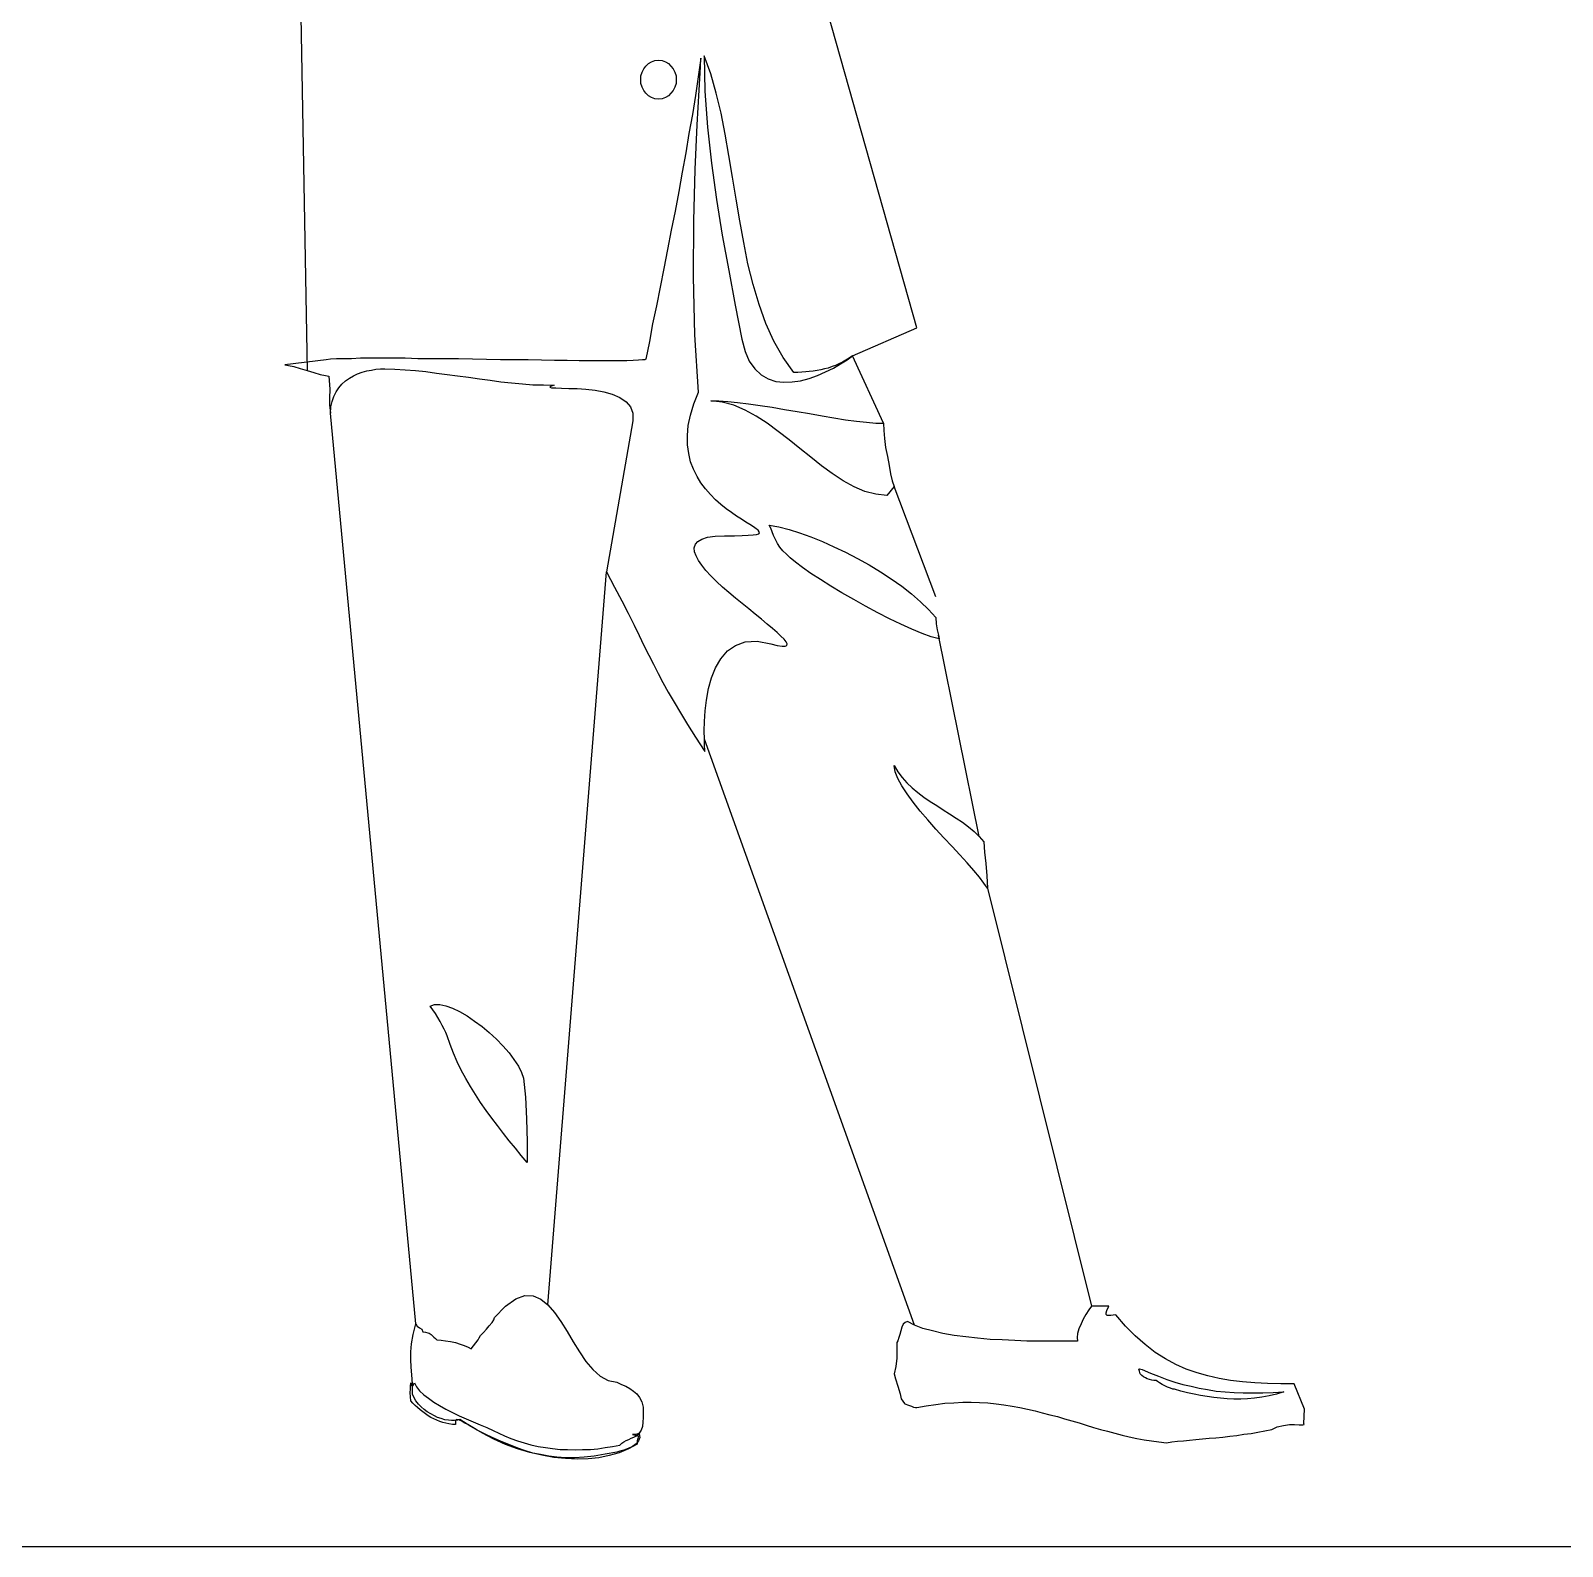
# Model space of a CAD drawing. Extents: x -3257 to 6743, y 13293 to 23293.
# Drawn here: x -915 to 257, y 13293 to 14452 of the extents above; entities that cross this region are included whole.
import ezdxf

# ---------------------------------------------------------------- set-up
doc = ezdxf.new("R2010")
doc.units = 0
doc.header["$LTSCALE"] = 1270
doc.header["$MEASUREMENT"] = 0
doc.layers.get('0').update_dxf_attribs({"linetype": 'CONTINUOUS'})

msp = doc.modelspace()

# ---------------------------------------------------------------- linework, layer by layer
at = {"linetype": 'Continuous'}
for p, q in [((-236.9, 14224.5), (-317, 14508.1)), ((-708.2, 14486.2), (-703.1, 14191.8)), ((-401.9, 14430.6), (-404, 14416.5)), ((-402.4, 14424), (-401.9, 14430.6)), ((-394.5, 14418.7), (-399.6, 14432.5)), ((-399.6, 14432.5), (-398.9, 14405.5)), ((-447.8, 14417.2), (-447, 14419.9)), ((-447, 14419.9), (-445.7, 14422.5)), ((-445.7, 14422.5), (-444, 14424.6)), ((-444, 14424.6), (-442.1, 14426.5)), ((-442.1, 14426.5), (-439.7, 14427.8)), ((-439.7, 14427.8), (-437.2, 14428.9)), ((-437.2, 14428.9), (-434.4, 14429.1)), ((-434.4, 14429.1), (-431.7, 14428.9)), ((-431.7, 14428.9), (-429.1, 14427.8)), ((-429.1, 14427.8), (-426.8, 14426.5)), ((-426.8, 14426.5), (-424.9, 14424.6)), ((-424.9, 14424.6), (-423.2, 14422.5)), ((-423.2, 14422.5), (-421.9, 14419.9)), ((-421.9, 14419.9), (-421, 14417.2)), ((-403.4, 14406.1), (-402.4, 14424)), ((-390.2, 14403.8), (-394.5, 14418.7)), ((-448, 14414.2), (-447.8, 14417.2)), ((-447.8, 14411.2), (-448, 14414.2)), ((-447, 14408.5), (-447.8, 14411.2)), ((-445.7, 14405.9), (-447, 14408.5)), ((-421.9, 14408.5), (-423.2, 14405.9)), ((-421, 14411.2), (-421.9, 14408.5)), ((-421, 14417.2), (-420.8, 14414.2)), ((-420.8, 14414.2), (-421, 14411.2)), ((-404, 14416.5), (-406.2, 14402.1)), ((-444, 14403.8), (-445.7, 14405.9)), ((-442.1, 14401.9), (-444, 14403.8)), ((-439.7, 14400.6), (-442.1, 14401.9)), ((-437.2, 14399.5), (-439.7, 14400.6)), ((-434.4, 14399.3), (-437.2, 14399.5)), ((-431.7, 14399.5), (-434.4, 14399.3)), ((-429.1, 14400.6), (-431.7, 14399.5)), ((-426.8, 14401.9), (-429.1, 14400.6)), ((-424.9, 14403.8), (-426.8, 14401.9)), ((-423.2, 14405.9), (-424.9, 14403.8)), ((-406.2, 14402.1), (-408.5, 14387.7)), ((-404.9, 14379.6), (-403.4, 14406.1)), ((-398.9, 14405.5), (-396.8, 14377.9)), ((-386.6, 14388.5), (-390.2, 14403.8)), ((-408.5, 14387.7), (-411.1, 14373)), ((-383.4, 14372.6), (-386.6, 14388.5)), ((-411.1, 14373), (-413.6, 14358.3)), ((-406.4, 14345.6), (-404.9, 14379.6)), ((-396.8, 14377.9), (-393.8, 14350.3)), ((-380.5, 14356.2), (-383.4, 14372.6)), ((-413.6, 14358.3), (-416.4, 14343.5)), ((-393.8, 14350.3), (-390, 14322.6)), ((-377.7, 14339.6), (-380.5, 14356.2)), ((-416.4, 14343.5), (-418.9, 14328.6)), ((-407.4, 14306.3), (-406.4, 14345.6)), ((-374.9, 14322.9), (-377.7, 14339.6)), ((-418.9, 14328.6), (-421.7, 14313.7)), ((-421.7, 14313.7), (-424.7, 14299.1)), ((-390, 14322.6), (-385.6, 14295.2)), ((-372.2, 14306.3), (-374.9, 14322.9)), ((-407.7, 14263.4), (-407.4, 14306.3)), ((-369.2, 14289.7), (-372.2, 14306.3)), ((-424.7, 14299.1), (-427.4, 14284.4)), ((-385.6, 14295.2), (-380.7, 14268.3)), ((-366, 14273.4), (-369.2, 14289.7)), ((-427.4, 14284.4), (-430.4, 14269.8)), ((-430.4, 14269.8), (-433.1, 14255.5)), ((-380.7, 14268.3), (-375.8, 14241.7)), ((-362, 14257.7), (-366, 14273.4)), ((-433.1, 14255.5), (-435.9, 14241.3)), ((-406.6, 14219.2), (-407.7, 14263.4)), ((-357.5, 14242.4), (-362, 14257.7)), ((-435.9, 14241.3), (-438.9, 14227.5)), ((-375.8, 14241.7), (-370.7, 14215.8)), ((-352.4, 14227.9), (-357.5, 14242.4)), ((-438.9, 14227.5), (-441.4, 14213.9)), ((-346.3, 14214.3), (-352.4, 14227.9)), ((-286, 14203.1), (-236.9, 14224.5)), ((-441.4, 14213.9), (-444.2, 14200.5)), ((-403.8, 14175.2), (-406.6, 14219.2)), ((-370.7, 14215.8), (-368.2, 14206.5)), ((-339.1, 14201.8), (-346.3, 14214.3)), ((-688.5, 14200.1), (-720.1, 14196.1)), ((-720.1, 14196.1), (-717.4, 14195.6)), ((-685.1, 14200.5), (-688.5, 14200.1)), ((-680.6, 14200.7), (-685.1, 14200.5)), ((-675.3, 14200.9), (-680.6, 14200.7)), ((-669.1, 14200.9), (-675.3, 14200.9)), ((-662.3, 14201.2), (-669.1, 14200.9)), ((-654.7, 14201.2), (-662.3, 14201.2)), ((-646.4, 14201.2), (-654.7, 14201.2)), ((-637.5, 14201.2), (-646.4, 14201.2)), ((-628.1, 14201.2), (-637.5, 14201.2)), ((-618.4, 14200.9), (-628.1, 14201.2)), ((-608.4, 14200.9), (-618.4, 14200.9)), ((-598, 14200.7), (-608.4, 14200.9)), ((-587.4, 14200.7), (-598, 14200.7)), ((-576.7, 14200.5), (-587.4, 14200.7)), ((-565.9, 14200.3), (-576.7, 14200.5)), ((-555.1, 14200.1), (-565.9, 14200.3)), ((-544.5, 14199.9), (-555.1, 14200.1)), ((-534, 14199.9), (-544.5, 14199.9)), ((-523.8, 14199.7), (-534, 14199.9)), ((-513.9, 14199.5), (-523.8, 14199.7)), ((-504.3, 14199.5), (-513.9, 14199.5)), ((-495, 14199.2), (-504.3, 14199.5)), ((-486.5, 14199.2), (-495, 14199.2)), ((-478.4, 14199.2), (-486.5, 14199.2)), ((-471, 14199.2), (-478.4, 14199.2)), ((-464.4, 14199.2), (-471, 14199.2)), ((-458.6, 14199.2), (-464.4, 14199.2)), ((-453.8, 14199.5), (-458.6, 14199.2)), ((-449.7, 14199.7), (-453.8, 14199.5)), ((-446.7, 14199.9), (-449.7, 14199.7)), ((-444.8, 14200.1), (-446.7, 14199.9)), ((-444.2, 14200.5), (-444.8, 14200.1)), ((-368.2, 14206.5), (-365, 14199)), ((-365, 14199), (-360.7, 14193.1)), ((-330.8, 14190.3), (-339.1, 14201.8)), ((-300.6, 14193.7), (-295.3, 14196.9)), ((-296.4, 14196.9), (-299.1, 14195.8)), ((-293.6, 14198.2), (-296.4, 14196.9)), ((-295.3, 14196.9), (-290.2, 14199.9)), ((-291.1, 14199.7), (-293.6, 14198.2)), ((-288.5, 14201.4), (-291.1, 14199.7)), ((-290.2, 14199.9), (-286, 14203.1)), ((-286, 14203.1), (-288.5, 14201.4)), ((-262.4, 14151.5), (-286, 14203.1)), ((-717.4, 14195.6), (-713.3, 14194.8)), ((-713.3, 14194.8), (-708.4, 14193.3)), ((-708.4, 14193.3), (-703.1, 14191.8)), ((-703.1, 14191.8), (-698, 14190.3)), ((-698, 14190.3), (-693.1, 14188.8)), ((-693.1, 14188.8), (-689.1, 14188)), ((-689.1, 14188), (-686.4, 14187.6)), ((-686.4, 14187.6), (-685.7, 14177.6)), ((-673.8, 14184), (-670.8, 14186.1)), ((-670.8, 14186.1), (-667.7, 14187.8)), ((-667.7, 14187.8), (-664.5, 14189.3)), ((-664.5, 14189.3), (-661.1, 14190.5)), ((-661.1, 14190.5), (-657.5, 14191.6)), ((-657.5, 14191.6), (-653.8, 14192.2)), ((-653.8, 14192.2), (-650.5, 14192.9)), ((-650.5, 14192.9), (-647.1, 14193.1)), ((-647.1, 14193.1), (-643.6, 14193.1)), ((-643.6, 14193.1), (-636, 14192.9)), ((-636, 14192.9), (-628.1, 14192.4)), ((-628.1, 14192.4), (-620.3, 14191.8)), ((-620.3, 14191.8), (-612.2, 14191)), ((-612.2, 14191), (-604.1, 14189.9)), ((-604.1, 14189.9), (-596.1, 14188.8)), ((-596.1, 14188.8), (-588, 14187.8)), ((-588, 14187.8), (-579.7, 14186.7)), ((-579.7, 14186.7), (-571.4, 14185.4)), ((-571.4, 14185.4), (-563.1, 14184.4)), ((-563.1, 14184.4), (-554.9, 14183.3)), ((-360.7, 14193.1), (-355.8, 14188.6)), ((-355.8, 14188.6), (-350.5, 14185.4)), ((-350.5, 14185.4), (-344.8, 14183.5)), ((-327.8, 14190.3), (-330.8, 14190.3)), ((-324.8, 14190.5), (-327.8, 14190.3)), ((-325.7, 14184), (-319.3, 14185.7)), ((-321.8, 14190.8), (-324.8, 14190.5)), ((-319.1, 14191), (-321.8, 14190.8)), ((-319.3, 14185.7), (-312.7, 14188)), ((-316.1, 14191.4), (-319.1, 14191)), ((-313.1, 14191.8), (-316.1, 14191.4)), ((-310.2, 14192.4), (-313.1, 14191.8)), ((-312.7, 14188), (-306.6, 14190.8)), ((-307.4, 14193.1), (-310.2, 14192.4)), ((-304.6, 14193.7), (-307.4, 14193.1)), ((-306.6, 14190.8), (-300.6, 14193.7)), ((-301.7, 14194.8), (-304.6, 14193.7)), ((-299.1, 14195.8), (-301.7, 14194.8)), ((-685.7, 14177.6), (-685.9, 14170.8)), ((-682.7, 14172.1), (-681, 14175.5)), ((-681, 14175.5), (-678.9, 14178.6)), ((-678.9, 14178.6), (-676.6, 14181.4)), ((-676.6, 14181.4), (-673.8, 14184)), ((-554.9, 14183.3), (-546.8, 14182.5)), ((-546.8, 14182.5), (-538.5, 14181.6)), ((-538.5, 14181.6), (-530.4, 14181)), ((-530.4, 14181), (-522.4, 14180.8)), ((-522.4, 14180.8), (-514.3, 14180.6)), ((-517.1, 14179.7), (-517.5, 14179.1)), ((-517.5, 14179.1), (-516.2, 14178.6)), ((-514.3, 14180.6), (-517.1, 14179.7)), ((-516.2, 14178.6), (-513, 14178.6)), ((-513, 14178.6), (-508.6, 14178.4)), ((-508.6, 14178.4), (-503, 14178.2)), ((-503, 14178.2), (-496.7, 14178)), ((-496.7, 14178), (-489.9, 14177.6)), ((-489.9, 14177.6), (-482.9, 14176.7)), ((-482.9, 14176.7), (-476.1, 14175.5)), ((-476.1, 14175.5), (-469.7, 14173.8)), ((-469.7, 14173.8), (-464, 14171.2)), ((-407.4, 14166.3), (-403.8, 14175.2)), ((-344.8, 14183.5), (-338.6, 14182.9)), ((-338.6, 14182.9), (-332.3, 14183.1)), ((-332.3, 14183.1), (-325.7, 14184)), ((-685.9, 14170.8), (-686.1, 14165.5)), ((-686.1, 14165.5), (-685.1, 14159.3)), ((-685.1, 14159.3), (-684.9, 14164)), ((-684.9, 14164), (-684, 14168.2)), ((-684, 14168.2), (-682.7, 14172.1)), ((-464, 14171.2), (-459.1, 14168)), ((-459.1, 14168), (-455.7, 14164.2)), ((-455.7, 14164.2), (-454, 14159.3)), ((-410, 14157.6), (-407.4, 14166.3)), ((-394.3, 14168.7), (-388.3, 14168.7)), ((-385.6, 14167.6), (-394.3, 14168.7)), ((-388.3, 14168.7), (-381.5, 14168.2)), ((-376.9, 14165.3), (-385.6, 14167.6)), ((-381.5, 14168.2), (-373.9, 14167.4)), ((-368.2, 14161.6), (-376.9, 14165.3)), ((-373.9, 14167.4), (-365.6, 14166.3)), ((-359.7, 14157), (-368.2, 14161.6)), ((-365.6, 14166.3), (-356.7, 14165)), ((-356.7, 14165), (-347.6, 14163.8)), ((-347.6, 14163.8), (-338, 14162.1)), ((-338, 14162.1), (-328.4, 14160.4)), ((-619.9, 13463), (-685.1, 14159.3)), ((-454, 14153.4), (-474.1, 14038)), ((-454, 14159.3), (-454, 14153.4)), ((-412.3, 14142.1), (-411.7, 14149.8)), ((-411.7, 14149.8), (-410, 14157.6)), ((-351.4, 14151.5), (-359.7, 14157)), ((-342.9, 14145.3), (-351.4, 14151.5)), ((-328.4, 14160.4), (-318.9, 14158.9)), ((-318.9, 14158.9), (-309.3, 14157.2)), ((-309.3, 14157.2), (-300.2, 14155.7)), ((-300.2, 14155.7), (-291.3, 14154.2)), ((-291.3, 14154.2), (-283, 14153.2)), ((-283, 14153.2), (-275.3, 14152.3)), ((-275.3, 14152.3), (-268.3, 14151.7)), ((-268.3, 14151.7), (-262.4, 14151.5)), ((-262.4, 14151.5), (-262.2, 14146.1)), ((-412.1, 14135.1), (-412.3, 14142.1)), ((-334.6, 14138.9), (-342.9, 14145.3)), ((-326.3, 14132.1), (-334.6, 14138.9)), ((-262.2, 14146.1), (-261.5, 14139.8)), ((-261.5, 14139.8), (-260.7, 14133)), ((-411.3, 14128.3), (-412.1, 14135.1)), ((-409.8, 14122.1), (-411.3, 14128.3)), ((-318, 14125.5), (-326.3, 14132.1)), ((-260.7, 14133), (-259.4, 14126)), ((-259.4, 14126), (-258.1, 14119.2)), ((-407.7, 14116.4), (-409.8, 14122.1)), ((-404.9, 14110.9), (-407.7, 14116.4)), ((-309.7, 14119), (-318, 14125.5)), ((-301.5, 14113), (-309.7, 14119)), ((-258.1, 14119.2), (-256.9, 14112.8)), ((-401.9, 14106), (-404.9, 14110.9)), ((-398.5, 14101.3), (-401.9, 14106)), ((-293.2, 14107.5), (-301.5, 14113)), ((-284.9, 14103), (-293.2, 14107.5)), ((-276.6, 14099.4), (-284.9, 14103)), ((-254.3, 14103.2), (-259.8, 14096.4)), ((-256.9, 14112.8), (-255.6, 14107.5)), ((-255.6, 14107.5), (-254.3, 14103.2)), ((-222.3, 14018.7), (-254.3, 14103.2)), ((-394.7, 14097.1), (-398.5, 14101.3)), ((-390.9, 14093), (-394.7, 14097.1)), ((-386.8, 14089.4), (-390.9, 14093)), ((-268.3, 14097.3), (-276.6, 14099.4)), ((-259.8, 14096.4), (-268.3, 14097.3)), ((-382.6, 14086.2), (-386.8, 14089.4)), ((-378.6, 14083.3), (-382.6, 14086.2)), ((-374.7, 14080.5), (-378.6, 14083.3)), ((-370.9, 14078.2), (-374.7, 14080.5)), ((-367.5, 14076), (-370.9, 14078.2)), ((-364.5, 14074.1), (-367.5, 14076)), ((-361.8, 14072.4), (-364.5, 14074.1)), ((-359.7, 14070.9), (-361.8, 14072.4)), ((-358.2, 14069.7), (-359.7, 14070.9)), ((-359.4, 14066.5), (-357.8, 14067.1)), ((-357.3, 14068.6), (-358.2, 14069.7)), ((-357.8, 14067.1), (-357.1, 14067.8)), ((-357.1, 14067.8), (-357.3, 14068.6)), ((-349.7, 14073.7), (-342.5, 14072.2)), ((-348.6, 14071.2), (-349.7, 14073.7)), ((-347.6, 14068.6), (-348.6, 14071.2)), ((-346.5, 14065.6), (-347.6, 14068.6)), ((-342.5, 14072.2), (-334.6, 14070.3)), ((-334.6, 14070.3), (-326.5, 14067.8)), ((-326.5, 14067.8), (-318, 14064.6)), ((-407, 14056.3), (-406.2, 14059)), ((-406.8, 14053.3), (-407, 14056.3)), ((-406.2, 14059), (-404.3, 14061.2)), ((-404.3, 14061.2), (-401.3, 14062.9)), ((-401.3, 14062.9), (-396.8, 14064.4)), ((-396.8, 14064.4), (-391.1, 14065.2)), ((-391.1, 14065.2), (-383.9, 14065.4)), ((-383.9, 14065.4), (-376.4, 14065.4)), ((-376.4, 14065.4), (-370.5, 14065.6)), ((-370.5, 14065.6), (-365.8, 14065.9)), ((-365.8, 14065.9), (-362, 14066.1)), ((-362, 14066.1), (-359.4, 14066.5)), ((-345, 14062.7), (-346.5, 14065.6)), ((-343.5, 14059.7), (-345, 14062.7)), ((-341.6, 14056.7), (-343.5, 14059.7)), ((-339.3, 14054), (-341.6, 14056.7)), ((-318, 14064.6), (-309.1, 14061.2)), ((-309.1, 14061.2), (-300.2, 14057.1)), ((-300.2, 14057.1), (-291.3, 14052.9)), ((-405.7, 14050.1), (-406.8, 14053.3)), ((-403.8, 14046.7), (-405.7, 14050.1)), ((-401.3, 14042.9), (-403.8, 14046.7)), ((-336.5, 14051.4), (-339.3, 14054)), ((-333.7, 14048.6), (-336.5, 14051.4)), ((-329.7, 14045.2), (-333.7, 14048.6)), ((-324.4, 14041.2), (-329.7, 14045.2)), ((-291.3, 14052.9), (-282.1, 14048.2)), ((-282.1, 14048.2), (-273.4, 14043.3)), ((-519, 13477.5), (-474.1, 14038)), ((-474.1, 14038), (-468, 14026.3)), ((-398.1, 14038.9), (-401.3, 14042.9)), ((-394.3, 14034.8), (-398.1, 14038.9)), ((-390, 14030.6), (-394.3, 14034.8)), ((-318, 14036.7), (-324.4, 14041.2)), ((-310.6, 14032.1), (-318, 14036.7)), ((-302.7, 14027), (-310.6, 14032.1)), ((-273.4, 14043.3), (-264.7, 14038)), ((-264.7, 14038), (-256.4, 14032.5)), ((-256.4, 14032.5), (-248.3, 14027)), ((-468, 14026.3), (-462.5, 14015.7)), ((-385.4, 14026.3), (-390, 14030.6)), ((-380.5, 14022.1), (-385.4, 14026.3)), ((-375.6, 14017.8), (-380.5, 14022.1)), ((-294.2, 14021.9), (-302.7, 14027)), ((-285.1, 14016.8), (-294.2, 14021.9)), ((-248.3, 14027), (-240.9, 14021)), ((-240.9, 14021), (-234.1, 14015.1)), ((-462.5, 14015.7), (-457.6, 14006.2)), ((-370.5, 14013.6), (-375.6, 14017.8)), ((-365.4, 14009.6), (-370.5, 14013.6)), ((-360.5, 14005.5), (-365.4, 14009.6)), ((-276, 14011.7), (-285.1, 14016.8)), ((-266.8, 14006.6), (-276, 14011.7)), ((-234.1, 14015.1), (-228, 14009.1)), ((-228, 14009.1), (-222.4, 14003)), ((-457.6, 14006.2), (-453.1, 13997.2)), ((-453.1, 13997.2), (-449.1, 13989.2)), ((-355.6, 14001.7), (-360.5, 14005.5)), ((-351.4, 13997.9), (-355.6, 14001.7)), ((-347.1, 13994.7), (-351.4, 13997.9)), ((-257.7, 14002.1), (-266.8, 14006.6)), ((-249, 13997.9), (-257.7, 14002.1)), ((-240.7, 13994.1), (-249, 13997.9)), ((-222.4, 14003), (-222, 13998.1)), ((-222, 13998.1), (-221.2, 13993.6)), ((-449.1, 13989.2), (-445.5, 13981.5)), ((-343.7, 13991.5), (-347.1, 13994.7)), ((-340.8, 13988.7), (-343.7, 13991.5)), ((-338.4, 13986.4), (-340.8, 13988.7)), ((-336.7, 13984.3), (-338.4, 13986.4)), ((-232.8, 13990.9), (-240.7, 13994.1)), ((-225.8, 13988.3), (-232.8, 13990.9)), ((-219.9, 13986.6), (-225.8, 13988.3)), ((-221.2, 13993.6), (-220.3, 13989.6)), ((-189.1, 13835.6), (-220.3, 13989.6)), ((-220.3, 13989.6), (-219.9, 13986.6)), ((-445.5, 13981.5), (-441.9, 13974.3)), ((-441.9, 13974.3), (-438.2, 13967.3)), ((-386.8, 13971.5), (-381.7, 13977.5)), ((-381.7, 13977.5), (-375.6, 13981.7)), ((-375.6, 13981.7), (-368.2, 13984.3)), ((-368.2, 13984.3), (-359, 13984.9)), ((-359, 13984.9), (-348.6, 13983)), ((-348.6, 13983), (-343.7, 13981.7)), ((-343.7, 13981.7), (-339.9, 13981.1)), ((-339.9, 13981.1), (-337.6, 13981.1)), ((-337.6, 13981.1), (-336.3, 13981.7)), ((-336.1, 13982.8), (-336.7, 13984.3)), ((-336.3, 13981.7), (-336.1, 13982.8)), ((-438.2, 13967.3), (-434.6, 13960.3)), ((-393.8, 13956.9), (-390.9, 13964.5)), ((-390.9, 13964.5), (-386.8, 13971.5)), ((-434.6, 13960.3), (-431, 13953.3)), ((-431, 13953.3), (-427, 13946)), ((-396.2, 13948.6), (-393.8, 13956.9)), ((-427, 13946), (-422.5, 13938.4)), ((-422.5, 13938.4), (-417.6, 13930.1)), ((-398.7, 13931.6), (-397.7, 13939.9)), ((-397.7, 13939.9), (-396.2, 13948.6)), ((-417.6, 13930.1), (-412.1, 13921.2)), ((-399.2, 13923.5), (-398.7, 13931.6)), ((-412.1, 13921.2), (-406, 13911.4)), ((-399.4, 13916.3), (-399.2, 13923.5)), ((-399.2, 13909.9), (-399.4, 13916.3)), ((-406, 13911.4), (-398.9, 13900.6)), ((-238.6, 13461.9), (-399.2, 13909.9)), ((-399.2, 13905), (-399.2, 13909.9)), ((-398.9, 13901.9), (-399.2, 13905)), ((-398.9, 13900.6), (-398.9, 13901.9)), ((-253.4, 13885.1), (-254.1, 13889.8)), ((-254.1, 13889.8), (-251.3, 13885.1)), ((-251.5, 13880), (-253.4, 13885.1)), ((-248.3, 13874.2), (-251.5, 13880)), ((-251.3, 13885.1), (-248.1, 13880.6)), ((-248.1, 13880.6), (-244.5, 13876.6)), ((-244.3, 13868.1), (-248.3, 13874.2)), ((-244.5, 13876.6), (-240.3, 13872.8)), ((-239.6, 13861.7), (-244.3, 13868.1)), ((-240.3, 13872.8), (-236, 13869.2)), ((-236, 13869.2), (-231.4, 13865.7)), ((-234.3, 13854.9), (-239.6, 13861.7)), ((-231.4, 13865.7), (-226.7, 13862.4)), ((-226.7, 13862.4), (-221.6, 13859.2)), ((-221.6, 13859.2), (-216.7, 13856)), ((-228.4, 13848.3), (-234.3, 13854.9)), ((-222.2, 13841.3), (-228.4, 13848.3)), ((-216.7, 13856), (-211.8, 13852.8)), ((-211.8, 13852.8), (-206.9, 13849.6)), ((-206.9, 13849.6), (-202, 13846.4)), ((-202, 13846.4), (-197.4, 13843)), ((-216.1, 13834.5), (-222.2, 13841.3)), ((-209.9, 13827.9), (-216.1, 13834.5)), ((-197.4, 13843), (-193.1, 13839.4)), ((-193.1, 13839.4), (-189.1, 13835.6)), ((-189.1, 13835.6), (-185.5, 13831.5)), ((-204, 13821.6), (-209.9, 13827.9)), ((-198.4, 13815.4), (-204, 13821.6)), ((-185.5, 13831.5), (-185.1, 13823.7)), ((-185.1, 13823.7), (-184.2, 13814.8)), ((-193.3, 13809.7), (-198.4, 13815.4)), ((-188.9, 13804.6), (-193.3, 13809.7)), ((-184.2, 13814.8), (-183.4, 13805.6)), ((-185.5, 13799.9), (-188.9, 13804.6)), ((-182.9, 13796.1), (-185.5, 13799.9)), ((-183.4, 13805.6), (-182.9, 13796.1)), ((-182.9, 13796.1), (-103.3, 13476.4)), ((-609, 13705.8), (-605.6, 13707.1)), ((-606.9, 13703), (-609, 13705.8)), ((-605.6, 13707.1), (-601.6, 13707.1)), ((-601.6, 13707.1), (-597.1, 13706.2)), ((-597.1, 13706.2), (-592, 13704.3)), ((-592, 13704.3), (-586.5, 13701.8)), ((-605, 13700.3), (-606.9, 13703)), ((-603.1, 13697.3), (-605, 13700.3)), ((-601.4, 13694.1), (-603.1, 13697.3)), ((-599.7, 13691.1), (-601.4, 13694.1)), ((-586.5, 13701.8), (-580.8, 13698.4)), ((-580.8, 13698.4), (-575, 13694.5)), ((-575, 13694.5), (-569.3, 13690.3)), ((-598.2, 13688.2), (-599.7, 13691.1)), ((-596.9, 13685.6), (-598.2, 13688.2)), ((-595.9, 13683.1), (-596.9, 13685.6)), ((-593.7, 13676.5), (-595.9, 13683.1)), ((-569.3, 13690.3), (-563.8, 13685.6)), ((-563.8, 13685.6), (-558.3, 13680.5)), ((-591.2, 13669.9), (-593.7, 13676.5)), ((-588.4, 13663.3), (-591.2, 13669.9)), ((-558.3, 13680.5), (-553.4, 13675.4)), ((-553.4, 13675.4), (-548.7, 13670.1)), ((-548.7, 13670.1), (-544.9, 13665)), ((-585.2, 13656.9), (-588.4, 13663.3)), ((-544.9, 13665), (-541.5, 13659.9)), ((-541.5, 13659.9), (-539.1, 13655.2)), ((-581.8, 13650.6), (-585.2, 13656.9)), ((-578.2, 13644.4), (-581.8, 13650.6)), ((-539.1, 13655.2), (-537.7, 13650.8)), ((-537.7, 13650.8), (-536, 13636.3)), ((-574.4, 13638.3), (-578.2, 13644.4)), ((-570.4, 13632.1), (-574.4, 13638.3)), ((-536, 13636.3), (-535.3, 13619.6)), ((-566.1, 13626.1), (-570.4, 13632.1)), ((-561.9, 13620.2), (-566.1, 13626.1)), ((-557.4, 13614.5), (-561.9, 13620.2)), ((-552.9, 13608.5), (-557.4, 13614.5)), ((-535.3, 13619.6), (-534.9, 13602.1)), ((-548.5, 13603), (-552.9, 13608.5)), ((-543.8, 13597.3), (-548.5, 13603)), ((-534.9, 13602.1), (-534.9, 13586.2)), ((-539.4, 13591.7), (-543.8, 13597.3)), ((-534.9, 13586.2), (-539.4, 13591.7)), ((-551.3, 13476.6), (-543.6, 13482.1)), ((-543.6, 13482.1), (-536.6, 13484.7)), ((-536.6, 13484.7), (-530.2, 13484.5)), ((-530.2, 13484.5), (-524.3, 13481.9)), ((-524.3, 13481.9), (-519, 13477.5)), ((-559.7, 13467.7), (-551.3, 13476.6)), ((-519, 13477.5), (-513.9, 13471.7)), ((-513.9, 13471.7), (-509, 13464.7)), ((-107.5, 13470.2), (-109.6, 13466.6)), ((-105.4, 13473.6), (-107.5, 13470.2)), ((-103.3, 13476.4), (-105.4, 13473.6)), ((-90.1, 13476.4), (-103.3, 13476.4)), ((-92.2, 13471.3), (-91.6, 13473.2)), ((-92, 13470), (-92.2, 13471.3)), ((-91.4, 13469.4), (-92, 13470)), ((-91.6, 13473.2), (-90.1, 13476.4)), ((-84.8, 13469.8), (-86.7, 13469.6)), ((-77.4, 13461.3), (-84.8, 13469.8)), ((-622, 13454.7), (-619.9, 13463)), ((-619.9, 13463), (-619, 13461.1)), ((-619, 13461.1), (-617.1, 13460)), ((-617.1, 13460), (-615.4, 13458.8)), ((-615.4, 13458.8), (-614.5, 13456.8)), ((-568.2, 13456.4), (-565.9, 13459)), ((-565.9, 13459), (-563.8, 13461.5)), ((-563.8, 13461.5), (-561.7, 13463.9)), ((-561.7, 13463.9), (-560.4, 13466)), ((-560.4, 13466), (-559.7, 13467.7)), ((-509, 13464.7), (-504.3, 13457.1)), ((-248.3, 13460.5), (-249.2, 13457.7)), ((-247.3, 13462.6), (-248.3, 13460.5)), ((-245.8, 13464.1), (-247.3, 13462.6)), ((-244.1, 13464.7), (-245.8, 13464.1)), ((-238.6, 13461.9), (-244.1, 13464.7)), ((-232.2, 13459.4), (-238.6, 13461.9)), ((-225, 13457.5), (-232.2, 13459.4)), ((-113, 13459.2), (-114.1, 13455.6)), ((-111.3, 13463), (-113, 13459.2)), ((-109.6, 13466.6), (-111.3, 13463)), ((-90.1, 13469.4), (-91.4, 13469.4)), ((-88.6, 13469.4), (-90.1, 13469.4)), ((-86.7, 13469.6), (-88.6, 13469.4)), ((-69.9, 13453.7), (-77.4, 13461.3)), ((-623.7, 13441.6), (-623.3, 13447.7)), ((-623.3, 13447.7), (-622, 13454.7)), ((-614.5, 13456.8), (-612.6, 13456.6)), ((-612.6, 13456.6), (-610.9, 13456.2)), ((-610.9, 13456.2), (-609.7, 13455.8)), ((-609.7, 13455.8), (-608.2, 13454.9)), ((-608.2, 13454.9), (-607.1, 13453.9)), ((-607.1, 13453.9), (-606.1, 13452.8)), ((-606.1, 13452.8), (-605, 13451.7)), ((-605, 13451.7), (-603.9, 13450.7)), ((-603.9, 13450.7), (-600.7, 13450.5)), ((-600.7, 13450.5), (-597.3, 13450.1)), ((-597.3, 13450.1), (-593.5, 13449.4)), ((-593.5, 13449.4), (-589.7, 13448.6)), ((-589.7, 13448.6), (-586.1, 13447.5)), ((-586.1, 13447.5), (-582.9, 13446.4)), ((-582.9, 13446.4), (-579.9, 13445.2)), ((-577.6, 13443.9), (-572.3, 13450.7)), ((-572.3, 13450.7), (-571.6, 13452.2)), ((-571.6, 13452.2), (-570.4, 13454.1)), ((-570.4, 13454.1), (-568.2, 13456.4)), ((-504.3, 13457.1), (-499.6, 13449.2)), ((-499.6, 13449.2), (-494.7, 13441.6)), ((-251.3, 13450.1), (-252.2, 13448.6)), ((-252.2, 13448.6), (-252.2, 13442.8)), ((-250.7, 13452.4), (-251.3, 13450.1)), ((-249.8, 13454.9), (-250.7, 13452.4)), ((-249.2, 13457.7), (-249.8, 13454.9)), ((-216.9, 13455.6), (-225, 13457.5)), ((-208.4, 13454.1), (-216.9, 13455.6)), ((-199.5, 13453), (-208.4, 13454.1)), ((-190.4, 13452), (-199.5, 13453)), ((-180.8, 13451.1), (-190.4, 13452)), ((-171.5, 13450.7), (-180.8, 13451.1)), ((-161.9, 13450.3), (-171.5, 13450.7)), ((-152.8, 13449.8), (-161.9, 13450.3)), ((-143.8, 13449.8), (-152.8, 13449.8)), ((-135.3, 13449.6), (-143.8, 13449.8)), ((-127.5, 13449.6), (-135.3, 13449.6)), ((-120.3, 13449.6), (-127.5, 13449.6)), ((-113.9, 13449.6), (-120.3, 13449.6)), ((-114.1, 13455.6), (-114.3, 13452.4)), ((-114.3, 13452.4), (-113.9, 13449.6)), ((-62.3, 13447.1), (-69.9, 13453.7)), ((-54.6, 13441.1), (-62.3, 13447.1)), ((-623.7, 13435.6), (-623.7, 13441.6)), ((-623.5, 13429.9), (-623.7, 13435.6)), ((-579.9, 13445.2), (-577.6, 13443.9)), ((-494.7, 13441.6), (-489.9, 13434.3)), ((-252.2, 13436.7), (-252.8, 13430.3)), ((-252.2, 13442.8), (-252.2, 13436.7)), ((-46.8, 13436.2), (-54.6, 13441.1)), ((-38.9, 13432), (-46.8, 13436.2)), ((-623.1, 13423.9), (-623.5, 13429.9)), ((-622.6, 13417.1), (-623.1, 13423.9)), ((-489.9, 13434.3), (-484.5, 13428)), ((-484.5, 13428), (-479, 13422.9)), ((-252.8, 13430.3), (-254.1, 13424.8)), ((-254.1, 13424.8), (-253.2, 13421)), ((-67.2, 13428.2), (-66.7, 13428.6)), ((-66.5, 13426.9), (-67.2, 13428.2)), ((-66.7, 13428.6), (-64.6, 13428)), ((-66.1, 13424.8), (-66.5, 13426.9)), ((-64.8, 13423.5), (-66.1, 13424.8)), ((-63.6, 13422.4), (-64.8, 13423.5)), ((-64.6, 13428), (-58.2, 13425.2)), ((-58.2, 13425.2), (-52.1, 13422.9)), ((-30.8, 13428.4), (-38.9, 13432)), ((-22.6, 13425.4), (-30.8, 13428.4)), ((-14.3, 13423.1), (-22.6, 13425.4)), ((-5.6, 13421.2), (-14.3, 13423.1)), ((-624.3, 13410.3), (-624.1, 13413.3)), ((-624.1, 13415.2), (-623.9, 13417.8)), ((-624.1, 13413.3), (-624.1, 13415.2)), ((-623.9, 13417.8), (-623.7, 13416.5)), ((-623.7, 13416.5), (-623.1, 13415.6)), ((-623.1, 13415.6), (-622.2, 13415.6)), ((-622.4, 13409.3), (-622.6, 13417.1)), ((-622.2, 13415.6), (-621.1, 13417.8)), ((-621.1, 13417.8), (-619.4, 13414.8)), ((-619.4, 13414.8), (-617.1, 13411.8)), ((-617.1, 13411.8), (-613.9, 13408.8)), ((-479, 13422.9), (-472.9, 13419.7)), ((-472.9, 13419.7), (-466.3, 13418.4)), ((-466.3, 13418.4), (-462.7, 13416.7)), ((-462.7, 13416.7), (-459.5, 13415.2)), ((-459.5, 13415.2), (-456.3, 13413.5)), ((-456.3, 13413.5), (-453.5, 13411.6)), ((-453.5, 13411.6), (-451, 13409.5)), ((-253.2, 13421), (-251.3, 13415.2)), ((-251.3, 13415.2), (-249.6, 13409.5)), ((-62.1, 13421.6), (-63.6, 13422.4)), ((-60.6, 13421), (-62.1, 13421.6)), ((-58.9, 13420.3), (-60.6, 13421)), ((-57.2, 13419.9), (-58.9, 13420.3)), ((-55.5, 13419.7), (-57.2, 13419.9)), ((-53.8, 13419.7), (-55.5, 13419.7)), ((-52.7, 13418.8), (-53.8, 13419.7)), ((-51.2, 13417.8), (-52.7, 13418.8)), ((-52.1, 13422.9), (-45.7, 13420.5)), ((-49.3, 13416.7), (-51.2, 13417.8)), ((-47.2, 13415.6), (-49.3, 13416.7)), ((-45.1, 13414.6), (-47.2, 13415.6)), ((-45.7, 13420.5), (-39.5, 13418.4)), ((-42.9, 13413.7), (-45.1, 13414.6)), ((-41.2, 13413.1), (-42.9, 13413.7)), ((-39.8, 13412.9), (-41.2, 13413.1)), ((-34.9, 13411.6), (-39.8, 13412.9)), ((-39.5, 13418.4), (-33.4, 13416.7)), ((-29.8, 13410.3), (-34.9, 13411.6)), ((-33.4, 13416.7), (-27, 13415.2)), ((-27, 13415.2), (-20.9, 13413.7)), ((-20.9, 13413.7), (-14.5, 13412.7)), ((-14.5, 13412.7), (-7.9, 13411.6)), ((-7.9, 13411.6), (-1.1, 13411)), ((3.1, 13419.7), (-5.6, 13421.2)), ((12.3, 13418.6), (3.1, 13419.7)), ((21.6, 13417.8), (12.3, 13418.6)), ((31.4, 13417.3), (21.6, 13417.8)), ((41.4, 13417.1), (31.4, 13417.3)), ((51.6, 13417.1), (41.4, 13417.1)), ((59.7, 13397.8), (51.6, 13417.1)), ((-623.9, 13404.2), (-624.3, 13410.3)), ((-622.2, 13402.3), (-623.9, 13404.2)), ((-621.3, 13406.5), (-622.4, 13409.3)), ((-620.5, 13400.6), (-622.2, 13402.3)), ((-619.9, 13404.2), (-621.3, 13406.5)), ((-618.6, 13398.9), (-620.5, 13400.6)), ((-618, 13401.6), (-619.9, 13404.2)), ((-616, 13399.5), (-618, 13401.6)), ((-613.7, 13397.6), (-616, 13399.5)), ((-613.9, 13408.8), (-610.3, 13406.1)), ((-610.3, 13406.1), (-606.3, 13403.1)), ((-606.3, 13403.1), (-601.8, 13400.6)), ((-601.8, 13400.6), (-596.9, 13397.8)), ((-451, 13409.5), (-448.9, 13406.7)), ((-448.9, 13406.7), (-447.2, 13403.3)), ((-447.2, 13403.3), (-446.1, 13399.3)), ((-249.6, 13409.5), (-248.8, 13405.7)), ((-248.8, 13405.7), (-246.2, 13402)), ((-246.2, 13402), (-246, 13401.8)), ((-246, 13401.8), (-245.2, 13401.6)), ((-245.2, 13401.6), (-243.9, 13401)), ((-243.9, 13401), (-242.4, 13400.6)), ((-242.4, 13400.6), (-240.9, 13399.9)), ((-240.9, 13399.9), (-239.4, 13399.3)), ((-236.9, 13398.9), (-229.7, 13400.3)), ((-229.7, 13400.3), (-222.4, 13401.4)), ((-222.4, 13401.4), (-215.4, 13402.3)), ((-215.4, 13402.3), (-208.6, 13402.7)), ((-208.6, 13402.7), (-201.8, 13403.1)), ((-201.8, 13403.1), (-195.2, 13403.1)), ((-195.2, 13403.1), (-188.9, 13402.9)), ((-188.9, 13402.9), (-182.5, 13402.5)), ((-182.5, 13402.5), (-176.1, 13401.8)), ((-176.1, 13401.8), (-170.2, 13401)), ((-170.2, 13401), (-164, 13400.1)), ((-164, 13400.1), (-158.1, 13399.1)), ((-24.9, 13409.3), (-29.8, 13410.3)), ((-20, 13408.2), (-24.9, 13409.3)), ((-14.9, 13407.4), (-20, 13408.2)), ((-9.8, 13406.7), (-14.9, 13407.4)), ((-4.7, 13406.1), (-9.8, 13406.7)), ((0.4, 13405.7), (-4.7, 13406.1)), ((-1.1, 13411), (5.7, 13410.5)), ((5.5, 13405.4), (0.4, 13405.7)), ((10.8, 13405.4), (5.5, 13405.4)), ((5.7, 13410.5), (12.7, 13410.1)), ((16.1, 13405.7), (10.8, 13405.4)), ((12.7, 13410.1), (20.1, 13410.1)), ((21.4, 13406.1), (16.1, 13405.7)), ((20.1, 13410.1), (27.8, 13410.1)), ((26.9, 13406.9), (21.4, 13406.1)), ((32.5, 13408), (26.9, 13406.9)), ((27.8, 13410.1), (35.7, 13410.5)), ((38.2, 13409.3), (32.5, 13408)), ((35.7, 13410.5), (43.9, 13411)), ((43.9, 13411), (38.2, 13409.3)), ((-616.7, 13397.2), (-618.6, 13398.9)), ((-614.5, 13395.7), (-616.7, 13397.2)), ((-612.6, 13394.2), (-614.5, 13395.7)), ((-611.2, 13395.7), (-613.7, 13397.6)), ((-610.5, 13392.7), (-612.6, 13394.2)), ((-608.6, 13394.2), (-611.2, 13395.7)), ((-608.4, 13391.4), (-610.5, 13392.7)), ((-605.8, 13392.7), (-608.6, 13394.2)), ((-606.1, 13390.4), (-608.4, 13391.4)), ((-603.9, 13389.3), (-606.1, 13390.4)), ((-603.3, 13391.4), (-605.8, 13392.7)), ((-601.6, 13388.2), (-603.9, 13389.3)), ((-600.5, 13390.6), (-603.3, 13391.4)), ((-599.3, 13387.6), (-601.6, 13388.2)), ((-597.8, 13389.7), (-600.5, 13390.6)), ((-595, 13389.3), (-597.8, 13389.7)), ((-596.9, 13397.8), (-592, 13395.2)), ((-592.7, 13389.1), (-595, 13389.3)), ((-590.3, 13389.1), (-592.7, 13389.1)), ((-592, 13395.2), (-586.7, 13392.7)), ((-588.2, 13389.3), (-590.3, 13389.1)), ((-589.5, 13388.7), (-589.7, 13386.1)), ((-589.3, 13389.3), (-589.5, 13388.7)), ((-589.1, 13389.3), (-589.3, 13389.3)), ((-588.9, 13389.9), (-589.1, 13389.3)), ((-587.4, 13389.5), (-588.9, 13389.9)), ((-586.3, 13389.9), (-588.2, 13389.3)), ((-585.4, 13388.7), (-587.4, 13389.5)), ((-586.7, 13392.7), (-581.4, 13390.4)), ((-577.8, 13384.4), (-586.3, 13389.9)), ((-582.9, 13387.4), (-585.4, 13388.7)), ((-581.4, 13390.4), (-576.1, 13388)), ((-576.1, 13388), (-570.8, 13385.7)), ((-446.3, 13387.8), (-446.7, 13384.4)), ((-446.1, 13391.4), (-446.3, 13387.8)), ((-446.1, 13399.3), (-446.1, 13395.5)), ((-446.1, 13395.5), (-446.1, 13391.4)), ((-239.4, 13399.3), (-237.9, 13399.1)), ((-237.9, 13399.1), (-236.9, 13398.9)), ((-158.1, 13399.1), (-152.3, 13397.8)), ((-152.3, 13397.8), (-146.4, 13396.5)), ((-146.4, 13396.5), (-140.9, 13395)), ((-140.9, 13395), (-135.1, 13393.5)), ((-135.1, 13393.5), (-129.4, 13392.1)), ((-129.4, 13392.1), (-123.9, 13390.4)), ((-123.9, 13390.4), (-118.3, 13388.9)), ((-118.3, 13388.9), (-112.8, 13387.2)), ((59.2, 13386.8), (59.7, 13397.8)), ((-596.9, 13387), (-599.3, 13387.6)), ((-594.6, 13386.5), (-596.9, 13387)), ((-592, 13386.1), (-594.6, 13386.5)), ((-589.7, 13386.1), (-592, 13386.1)), ((-580.1, 13385.9), (-582.9, 13387.4)), ((-577.6, 13384.4), (-580.1, 13385.9)), ((-569.1, 13379.3), (-577.8, 13384.4)), ((-575, 13382.9), (-577.6, 13384.4)), ((-573.1, 13381.7), (-575, 13382.9)), ((-571.6, 13380.8), (-573.1, 13381.7)), ((-565.3, 13377.8), (-571.6, 13380.8)), ((-570.8, 13385.7), (-565.7, 13383.6)), ((-560.2, 13374.9), (-569.1, 13379.3)), ((-565.7, 13383.6), (-560.8, 13381.4)), ((-559.3, 13375.1), (-565.3, 13377.8)), ((-560.8, 13381.4), (-556.4, 13379.3)), ((-556.4, 13379.3), (-552.1, 13377.4)), ((-552.1, 13377.4), (-547.2, 13375.3)), ((-455.2, 13375.5), (-453.3, 13376.3)), ((-451.4, 13378.3), (-454.4, 13378.3)), ((-454.4, 13378.3), (-452.3, 13377.8)), ((-453.3, 13376.3), (-451.2, 13377.4)), ((-452.3, 13377.8), (-450.8, 13377.6)), ((-449.3, 13379.5), (-451.4, 13378.3)), ((-451.2, 13377.4), (-449.1, 13378.9)), ((-450.8, 13377.6), (-450.1, 13377.4)), ((-450.1, 13377.4), (-449.7, 13377.2)), ((-449.9, 13376.3), (-450.1, 13375.3)), ((-449.7, 13377.2), (-449.9, 13376.3)), ((-448.7, 13376.1), (-449.7, 13373.6)), ((-447.6, 13381.7), (-449.3, 13379.5)), ((-449.1, 13378.9), (-448.7, 13376.1)), ((-446.7, 13384.4), (-447.6, 13381.7)), ((-112.8, 13387.2), (-107.3, 13385.5)), ((-107.3, 13385.5), (-101.8, 13383.8)), ((-101.8, 13383.8), (-96.5, 13382.3)), ((-96.5, 13382.3), (-91, 13380.8)), ((-91, 13380.8), (-85.4, 13379.3)), ((-85.4, 13379.3), (-79.9, 13377.8)), ((-79.9, 13377.8), (-74.4, 13376.6)), ((-74.4, 13376.6), (-68.7, 13375.3)), ((-8.1, 13375.9), (-2.8, 13376.3)), ((-2.8, 13376.3), (2.5, 13377)), ((2.5, 13377), (7.8, 13377.6)), ((7.8, 13377.6), (13.1, 13378.5)), ((13.1, 13378.5), (18.7, 13379.1)), ((18.7, 13379.1), (24, 13380.2)), ((24, 13380.2), (29.3, 13381.2)), ((29.3, 13381.2), (34.6, 13382.3)), ((34.6, 13382.3), (38.8, 13384.2)), ((38.8, 13384.2), (43.5, 13385.3)), ((43.5, 13385.3), (48, 13385.9)), ((48, 13385.9), (52, 13385.9)), ((52, 13385.9), (55.6, 13385.7)), ((55.6, 13385.7), (58.2, 13385.7)), ((58.2, 13385.7), (59.4, 13385.9)), ((59.4, 13385.9), (59.2, 13386.8)), ((-551.3, 13370.8), (-560.2, 13374.9)), ((-553.4, 13372.5), (-559.3, 13375.1)), ((-547.6, 13370.2), (-553.4, 13372.5)), ((-542.1, 13367.4), (-551.3, 13370.8)), ((-541.9, 13367.8), (-547.6, 13370.2)), ((-547.2, 13375.3), (-542.3, 13373.6)), ((-542.3, 13373.6), (-537.2, 13371.9)), ((-532.8, 13364.7), (-542.1, 13367.4)), ((-536.2, 13365.9), (-541.9, 13367.8)), ((-537.2, 13371.9), (-531.9, 13370.4)), ((-530.4, 13364.2), (-536.2, 13365.9)), ((-523.6, 13362.5), (-532.8, 13364.7)), ((-531.9, 13370.4), (-526.4, 13369.3)), ((-526.4, 13369.3), (-520.9, 13368.3)), ((-520.9, 13368.3), (-515.4, 13367.6)), ((-515.4, 13367.6), (-509.6, 13367)), ((-509.6, 13367), (-503.9, 13366.8)), ((-503.9, 13366.8), (-498.2, 13366.6)), ((-498.2, 13366.6), (-492.4, 13366.8)), ((-492.4, 13366.8), (-486.5, 13367)), ((-486.5, 13367), (-480.7, 13367.4)), ((-480.7, 13367.4), (-475.2, 13368.3)), ((-475.2, 13368.3), (-469.5, 13369.1)), ((-466.3, 13364.9), (-475.2, 13363.2)), ((-464.4, 13364.4), (-472, 13362.3)), ((-469.5, 13369.1), (-464, 13370.2)), ((-464, 13365.5), (-466.3, 13364.9)), ((-457.4, 13367.4), (-464.4, 13364.4)), ((-464, 13370.2), (-462.5, 13371.7)), ((-461, 13366.4), (-464, 13365.5)), ((-462.5, 13371.7), (-460.8, 13372.7)), ((-457.6, 13367.6), (-461, 13366.4)), ((-460.8, 13372.7), (-459.1, 13373.8)), ((-459.1, 13373.8), (-457.1, 13374.6)), ((-454.4, 13369.3), (-457.6, 13367.6)), ((-450.8, 13371), (-457.4, 13367.4)), ((-457.1, 13374.6), (-455.2, 13375.5)), ((-451.6, 13371.2), (-454.4, 13369.3)), ((-449.7, 13373.6), (-451.6, 13371.2)), ((-450.6, 13373.6), (-450.8, 13371)), ((-450.1, 13375.3), (-450.6, 13373.6)), ((-68.7, 13375.3), (-63.1, 13374.2)), ((-63.1, 13374.2), (-57.4, 13373.4)), ((-57.4, 13373.4), (-51.7, 13372.7)), ((-51.7, 13372.7), (-45.9, 13372.1)), ((-45.9, 13372.1), (-41.9, 13372.7)), ((-41.9, 13372.7), (-37.4, 13373.2)), ((-37.4, 13373.2), (-33, 13373.6)), ((-33, 13373.6), (-28.3, 13374)), ((-28.3, 13374), (-23.4, 13374.6)), ((-23.4, 13374.6), (-18.5, 13375.1)), ((-18.5, 13375.1), (-13.4, 13375.5)), ((-13.4, 13375.5), (-8.1, 13375.9)), ((-524.5, 13363), (-530.4, 13364.2)), ((-518.3, 13361.9), (-524.5, 13363)), ((-514.5, 13360.8), (-523.6, 13362.5)), ((-512.2, 13361), (-518.3, 13361.9)), ((-505.6, 13360), (-514.5, 13360.8)), ((-505.6, 13360.6), (-512.2, 13361)), ((-498.6, 13360.6), (-505.6, 13360.6)), ((-496.7, 13359.6), (-505.6, 13360)), ((-491.3, 13361), (-498.6, 13360.6)), ((-488.2, 13359.8), (-496.7, 13359.6)), ((-483.5, 13361.9), (-491.3, 13361)), ((-479.9, 13360.6), (-488.2, 13359.8)), ((-475.2, 13363.2), (-483.5, 13361.9)), ((-472, 13362.3), (-479.9, 13360.6))]:
    msp.add_line(p, q, dxfattribs=at)
msp.add_lwpolyline([(6742.9, 23292.8), (-3257.1, 23292.8), (-3257.1, 13292.8), (6742.9, 13292.8)], close=True, dxfattribs=at)

doc.saveas('drawing.dxf')
